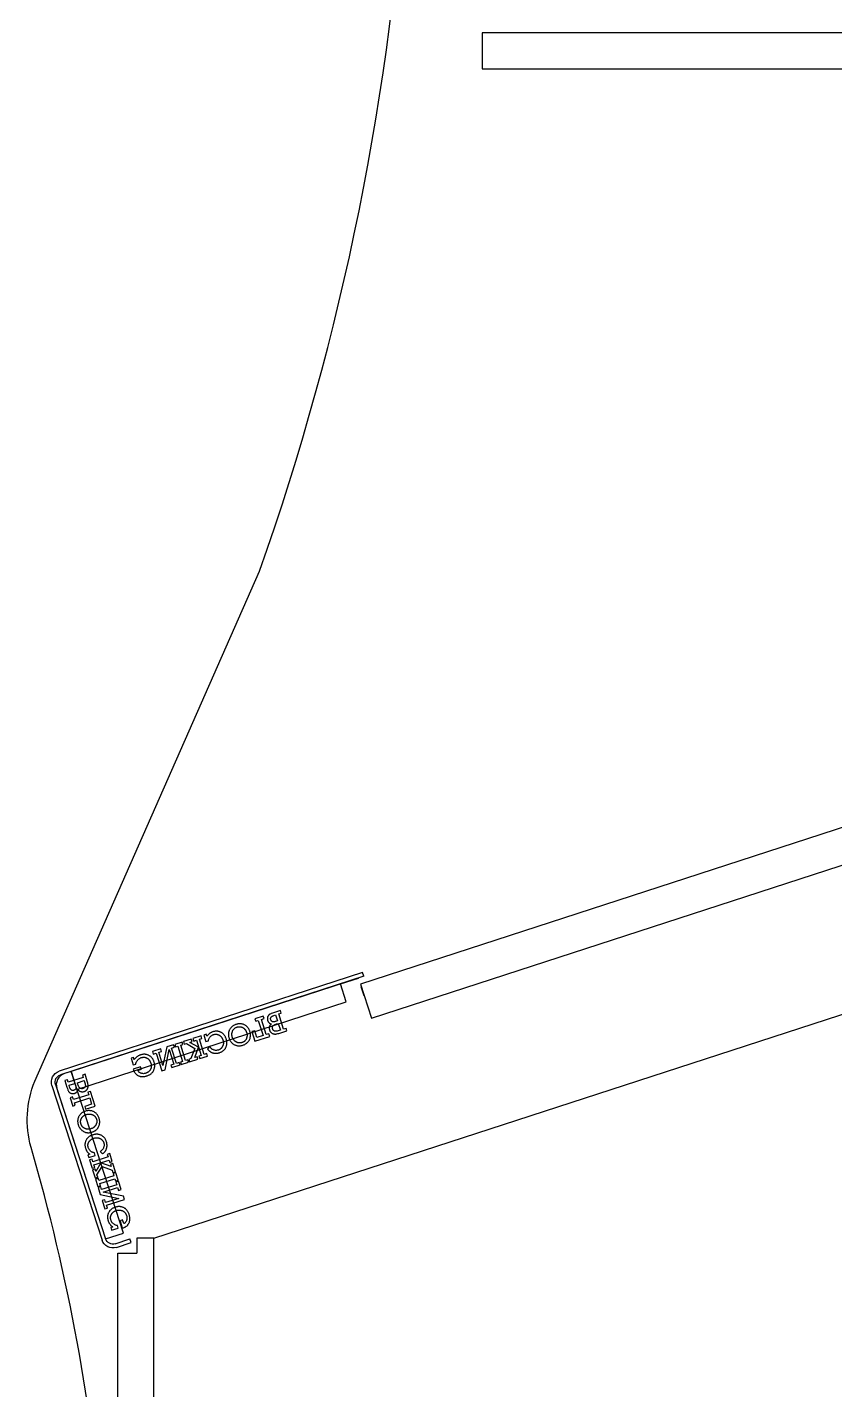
# Model space of a CAD drawing. Extents: x 1 to 138, y 1 to 97.
# Drawn here: x 1.7 to 18.55, y 31.7 to 60.1 of the extents above; entities that cross this region are included whole.
import ezdxf

# ---------------------------------------------------------------- set-up
doc = ezdxf.new("R2010")
doc.units = 0
for name, color, linetype in [('_AIDE', 5, 'CONTINUOUS'), ('_XREF_-_SIDE_-_01', 1, 'CONTINUOUS'), ('PLAN', 18, 'CONTINUOUS')]:
    doc.layers.add(name, color=color, linetype=linetype)

msp = doc.modelspace()

# ---------------------------------------------------------------- linework, layer by layer
at = {"layer": '_AIDE'}
msp.add_lwpolyline([(4.34, 34.861), (31.289, 43.617), (26.404, 58.651)], dxfattribs=at)
at = {"layer": '_XREF_-_SIDE_-_01'}
for points in [[(1.78, 36.751, -0.166818), (1.859, 38.129), (6.545, 48.761, 0.071004), (9.617, 64), (9.617, 67.859, -0.369748), (10.516, 68.909, -0.10487), (34.342, 67.602, -0.3389), (34.779, 67.032), (34.779, 66.284), (34.779, 52.974), (34.779, 9.659), (34.779, 2.178), (33.904, 2.178), (4.34, 2.178), (3.434, 2.178), (3.277, 2.178), (3.277, 28.56, 0.05217)], [(2.616, 38.335), (2.48, 38.291, 0.414214), (2.319, 37.976), (3.337, 34.843), (3.712, 34.965)]]:
    msp.add_lwpolyline(points, format="xyb", close=True, dxfattribs=at)
for points in [[(28.675, 59.983), (11.192, 59.983), (11.192, 59.235), (28.675, 59.235)], [(30.145, 47.139), (8.651, 40.155), (8.883, 39.442), (30.377, 46.426)], [(2.616, 38.335), (2.738, 37.961), (8.356, 39.786), (8.234, 40.16), (8.608, 40.282)], [(8.73, 39.908), (8.668, 40.097)], [(6.688, 39.102), (6.587, 39.418), (6.641, 39.435), (6.624, 39.488), (6.452, 39.433), (6.469, 39.38), (6.521, 39.397), (6.621, 39.081), (6.492, 39.039), (6.447, 39.183), (6.387, 39.164), (6.45, 38.968), (6.759, 39.066), (6.742, 39.119)], [(7.047, 39.216), (6.946, 39.532), (6.998, 39.549), (6.981, 39.602), (6.841, 39.557), (6.814, 39.548), (6.791, 39.539), (6.781, 39.535), (6.772, 39.531), (6.763, 39.526), (6.756, 39.522), (6.75, 39.518), (6.744, 39.513), (6.738, 39.507), (6.733, 39.501), (6.728, 39.495), (6.724, 39.487), (6.72, 39.479), (6.716, 39.471), (6.714, 39.462), (6.711, 39.453), (6.71, 39.444), (6.71, 39.435), (6.71, 39.425), (6.711, 39.416), (6.713, 39.407), (6.716, 39.397), (6.718, 39.39), (6.721, 39.383), (6.724, 39.376), (6.728, 39.37), (6.732, 39.364), (6.736, 39.359), (6.741, 39.353), (6.746, 39.348), (6.751, 39.344), (6.757, 39.34), (6.762, 39.336), (6.769, 39.333), (6.775, 39.33), (6.782, 39.328), (6.789, 39.326), (6.796, 39.325), (6.788, 39.319), (6.781, 39.312), (6.775, 39.306), (6.77, 39.299), (6.765, 39.291), (6.761, 39.284), (6.757, 39.276), (6.754, 39.267), (6.752, 39.259), (6.751, 39.25), (6.75, 39.242), (6.75, 39.233), (6.75, 39.224), (6.752, 39.215), (6.753, 39.206), (6.756, 39.197), (6.759, 39.19), (6.762, 39.182), (6.765, 39.175), (6.769, 39.169), (6.773, 39.162), (6.778, 39.156), (6.783, 39.15), (6.788, 39.145), (6.794, 39.14), (6.8, 39.135), (6.806, 39.131), (6.812, 39.128), (6.818, 39.124), (6.825, 39.122), (6.831, 39.119), (6.838, 39.118), (6.845, 39.116), (6.852, 39.115), (6.859, 39.114), (6.866, 39.114), (6.873, 39.114), (6.881, 39.114), (6.888, 39.114), (6.895, 39.115), (6.911, 39.118), (6.929, 39.122), (6.95, 39.127), (6.972, 39.134), (7.116, 39.18), (7.099, 39.233)], [(6.922, 39.389), (6.882, 39.377), (6.871, 39.373), (6.861, 39.371), (6.851, 39.369), (6.842, 39.368), (6.834, 39.368), (6.826, 39.369), (6.82, 39.37), (6.813, 39.372), (6.808, 39.375), (6.803, 39.379), (6.798, 39.383), (6.794, 39.388), (6.79, 39.393), (6.786, 39.399), (6.783, 39.406), (6.78, 39.413), (6.778, 39.421), (6.777, 39.428), (6.777, 39.435), (6.777, 39.441), (6.778, 39.448), (6.78, 39.454), (6.783, 39.459), (6.786, 39.465), (6.791, 39.47), (6.796, 39.475), (6.802, 39.48), (6.808, 39.484), (6.816, 39.489), (6.824, 39.492), (6.833, 39.496), (6.843, 39.5), (6.883, 39.512)], [(6.345, 39.169), (6.342, 39.18), (6.337, 39.191), (6.333, 39.202), (6.328, 39.212), (6.322, 39.221), (6.316, 39.231), (6.31, 39.24), (6.304, 39.248), (6.297, 39.257), (6.289, 39.264), (6.281, 39.272), (6.273, 39.279), (6.265, 39.286), (6.256, 39.292), (6.246, 39.298), (6.236, 39.303), (6.226, 39.308), (6.216, 39.313), (6.206, 39.317), (6.195, 39.32), (6.185, 39.323), (6.174, 39.325), (6.163, 39.327), (6.152, 39.328), (6.141, 39.328), (6.13, 39.328), (6.119, 39.327), (6.107, 39.326), (6.096, 39.324), (6.084, 39.322), (6.072, 39.319), (6.06, 39.315), (6.048, 39.311), (6.037, 39.307), (6.026, 39.302), (6.015, 39.297), (6.005, 39.291), (5.995, 39.285), (5.986, 39.279), (5.977, 39.272), (5.968, 39.265), (5.96, 39.257), (5.953, 39.249), (5.946, 39.241), (5.939, 39.232), (5.933, 39.223), (5.927, 39.213), (5.921, 39.203), (5.916, 39.193), (5.912, 39.182), (5.908, 39.172), (5.905, 39.162), (5.902, 39.151), (5.9, 39.14), (5.899, 39.13), (5.898, 39.119), (5.897, 39.108), (5.897, 39.097), (5.898, 39.086), (5.899, 39.074), (5.901, 39.063), (5.903, 39.052), (5.906, 39.04), (5.91, 39.029), (5.914, 39.017), (5.918, 39.006), (5.923, 38.995), (5.928, 38.984), (5.934, 38.974), (5.94, 38.965), (5.946, 38.956), (5.953, 38.947), (5.96, 38.939), (5.968, 38.931), (5.976, 38.923), (5.984, 38.916), (5.993, 38.909), (6.002, 38.903), (6.012, 38.897), (6.022, 38.892), (6.032, 38.887), (6.043, 38.882), (6.053, 38.879), (6.064, 38.875), (6.074, 38.873), (6.085, 38.871), (6.096, 38.869), (6.107, 38.868), (6.119, 38.868), (6.13, 38.868), (6.141, 38.869), (6.153, 38.87), (6.164, 38.872), (6.176, 38.874), (6.188, 38.877), (6.2, 38.881), (6.215, 38.886), (6.229, 38.892), (6.243, 38.899), (6.256, 38.907), (6.269, 38.915), (6.281, 38.925), (6.292, 38.935), (6.303, 38.946), (6.313, 38.957), (6.322, 38.97), (6.33, 38.982), (6.337, 38.995), (6.343, 39.009), (6.348, 39.023), (6.352, 39.037), (6.354, 39.052), (6.356, 39.067), (6.357, 39.082), (6.357, 39.097), (6.357, 39.111), (6.355, 39.126), (6.353, 39.14), (6.35, 39.155)], [(6.276, 39.146), (6.279, 39.138), (6.281, 39.129), (6.283, 39.121), (6.284, 39.112), (6.285, 39.104), (6.286, 39.096), (6.286, 39.087), (6.286, 39.079), (6.286, 39.071), (6.285, 39.063), (6.284, 39.055), (6.282, 39.048), (6.281, 39.04), (6.278, 39.032), (6.276, 39.025), (6.273, 39.017), (6.269, 39.01), (6.266, 39.003), (6.262, 38.996), (6.257, 38.989), (6.253, 38.983), (6.248, 38.978), (6.242, 38.972), (6.237, 38.967), (6.231, 38.962), (6.225, 38.957), (6.218, 38.953), (6.211, 38.949), (6.204, 38.945), (6.197, 38.942), (6.189, 38.939), (6.181, 38.936), (6.173, 38.934), (6.165, 38.932), (6.157, 38.93), (6.149, 38.929), (6.141, 38.928), (6.133, 38.928), (6.125, 38.928), (6.117, 38.929), (6.11, 38.93), (6.102, 38.932), (6.095, 38.934), (6.087, 38.936), (6.08, 38.939), (6.072, 38.942), (6.065, 38.946), (6.058, 38.95), (6.051, 38.954), (6.044, 38.959), (6.038, 38.964), (6.031, 38.969), (6.026, 38.975), (6.02, 38.98), (6.015, 38.986), (6.01, 38.992), (6.005, 38.999), (6, 39.006), (5.996, 39.012), (5.992, 39.02), (5.988, 39.027), (5.985, 39.035), (5.982, 39.043), (5.979, 39.051), (5.977, 39.059), (5.975, 39.068), (5.973, 39.076), (5.972, 39.084), (5.971, 39.092), (5.97, 39.101), (5.97, 39.109), (5.97, 39.117), (5.971, 39.125), (5.972, 39.132), (5.973, 39.14), (5.975, 39.148), (5.977, 39.156), (5.98, 39.163), (5.982, 39.171), (5.986, 39.179), (5.989, 39.186), (5.993, 39.193), (5.998, 39.2), (6.002, 39.206), (6.007, 39.212), (6.012, 39.218), (6.017, 39.224), (6.023, 39.229), (6.029, 39.234), (6.035, 39.238), (6.042, 39.243), (6.049, 39.247), (6.056, 39.25), (6.063, 39.254), (6.071, 39.257), (6.079, 39.259), (6.087, 39.262), (6.095, 39.264), (6.103, 39.265), (6.11, 39.266), (6.118, 39.267), (6.126, 39.267), (6.134, 39.267), (6.141, 39.267), (6.149, 39.266), (6.156, 39.264), (6.163, 39.263), (6.171, 39.26), (6.178, 39.258), (6.185, 39.255), (6.192, 39.251), (6.199, 39.247), (6.206, 39.243), (6.212, 39.239), (6.218, 39.234), (6.224, 39.229), (6.23, 39.223), (6.236, 39.218), (6.241, 39.212), (6.246, 39.206), (6.251, 39.199), (6.255, 39.193), (6.259, 39.186), (6.263, 39.178), (6.267, 39.171), (6.27, 39.163), (6.273, 39.155)], [(6.983, 39.196), (6.959, 39.188), (6.937, 39.182), (6.918, 39.177), (6.902, 39.173), (6.889, 39.171), (6.883, 39.171), (6.878, 39.171), (6.872, 39.172), (6.867, 39.173), (6.862, 39.174), (6.856, 39.176), (6.851, 39.179), (6.846, 39.182), (6.842, 39.185), (6.837, 39.189), (6.833, 39.194), (6.83, 39.198), (6.826, 39.204), (6.823, 39.209), (6.821, 39.216), (6.818, 39.222), (6.817, 39.228), (6.815, 39.234), (6.815, 39.24), (6.814, 39.246), (6.815, 39.252), (6.815, 39.257), (6.817, 39.263), (6.818, 39.268), (6.82, 39.273), (6.823, 39.278), (6.826, 39.283), (6.829, 39.287), (6.832, 39.291), (6.836, 39.295), (6.841, 39.298), (6.845, 39.301), (6.856, 39.307), (6.869, 39.314), (6.884, 39.32), (6.902, 39.326), (6.938, 39.337)], [(5.005, 38.565), (4.904, 38.881), (4.949, 38.896), (4.932, 38.948), (4.778, 38.899), (4.795, 38.846), (4.84, 38.861), (4.941, 38.545), (4.896, 38.53), (4.912, 38.477), (5.067, 38.527), (5.05, 38.579)], [(5.274, 38.838), (5.092, 38.941), (5.14, 38.957), (5.123, 39.009), (4.958, 38.957), (4.975, 38.904), (5.02, 38.918), (5.196, 38.813), (5.117, 38.601), (5.072, 38.586), (5.089, 38.534), (5.26, 38.588), (5.243, 38.641), (5.198, 38.626)], [(5.394, 38.689), (5.293, 39.005), (5.346, 39.022), (5.329, 39.075), (5.158, 39.02), (5.175, 38.968), (5.229, 38.985), (5.33, 38.669), (5.282, 38.653), (5.299, 38.601), (5.463, 38.653), (5.447, 38.706)], [(5.505, 38.855), (5.459, 38.807), (5.465, 38.799), (5.47, 38.792), (5.476, 38.785), (5.482, 38.778), (5.488, 38.771), (5.494, 38.765), (5.501, 38.759), (5.507, 38.754), (5.514, 38.748), (5.521, 38.744), (5.529, 38.739), (5.536, 38.735), (5.544, 38.731), (5.552, 38.728), (5.56, 38.725), (5.569, 38.722), (5.578, 38.72), (5.586, 38.717), (5.595, 38.716), (5.604, 38.714), (5.612, 38.713), (5.621, 38.713), (5.63, 38.712), (5.639, 38.712), (5.648, 38.713), (5.656, 38.713), (5.665, 38.714), (5.674, 38.716), (5.683, 38.717), (5.692, 38.719), (5.701, 38.722), (5.711, 38.725), (5.722, 38.729), (5.734, 38.733), (5.744, 38.738), (5.755, 38.743), (5.765, 38.749), (5.774, 38.755), (5.783, 38.761), (5.792, 38.768), (5.8, 38.775), (5.808, 38.782), (5.815, 38.79), (5.822, 38.799), (5.828, 38.807), (5.834, 38.816), (5.839, 38.826), (5.844, 38.836), (5.849, 38.846), (5.853, 38.856), (5.856, 38.866), (5.859, 38.877), (5.862, 38.887), (5.864, 38.898), (5.865, 38.908), (5.866, 38.919), (5.866, 38.93), (5.866, 38.941), (5.865, 38.952), (5.864, 38.963), (5.862, 38.974), (5.86, 38.985), (5.857, 38.997), (5.853, 39.008), (5.849, 39.02), (5.845, 39.032), (5.84, 39.043), (5.835, 39.054), (5.829, 39.065), (5.823, 39.075), (5.817, 39.084), (5.81, 39.093), (5.803, 39.102), (5.796, 39.11), (5.788, 39.118), (5.78, 39.125), (5.772, 39.132), (5.763, 39.138), (5.754, 39.144), (5.744, 39.149), (5.734, 39.154), (5.725, 39.158), (5.715, 39.162), (5.705, 39.165), (5.694, 39.168), (5.684, 39.17), (5.674, 39.171), (5.663, 39.172), (5.652, 39.173), (5.641, 39.173), (5.63, 39.172), (5.619, 39.171), (5.608, 39.169), (5.597, 39.166), (5.585, 39.164), (5.573, 39.16), (5.563, 39.157), (5.553, 39.153), (5.544, 39.149), (5.535, 39.145), (5.526, 39.14), (5.517, 39.135), (5.509, 39.13), (5.501, 39.125), (5.493, 39.119), (5.486, 39.113), (5.479, 39.106), (5.472, 39.1), (5.466, 39.093), (5.46, 39.086), (5.454, 39.078), (5.449, 39.071), (5.436, 39.109), (5.382, 39.092), (5.425, 38.956), (5.48, 38.974), (5.481, 38.985), (5.484, 38.996), (5.487, 39.007), (5.491, 39.017), (5.496, 39.027), (5.502, 39.037), (5.508, 39.046), (5.515, 39.055), (5.523, 39.064), (5.531, 39.071), (5.54, 39.078), (5.549, 39.085), (5.558, 39.09), (5.568, 39.095), (5.578, 39.1), (5.588, 39.103), (5.596, 39.106), (5.603, 39.107), (5.611, 39.109), (5.619, 39.11), (5.626, 39.111), (5.634, 39.111), (5.641, 39.111), (5.649, 39.11), (5.656, 39.109), (5.663, 39.108), (5.671, 39.106), (5.678, 39.104), (5.685, 39.101), (5.692, 39.098), (5.699, 39.095), (5.706, 39.091), (5.713, 39.087), (5.719, 39.082), (5.725, 39.077), (5.731, 39.072), (5.737, 39.067), (5.742, 39.061), (5.748, 39.055), (5.753, 39.049), (5.757, 39.042), (5.762, 39.036), (5.766, 39.029), (5.77, 39.021), (5.774, 39.014), (5.777, 39.006), (5.78, 38.997), (5.783, 38.989), (5.786, 38.98), (5.788, 38.971), (5.79, 38.963), (5.791, 38.954), (5.792, 38.945), (5.793, 38.937), (5.793, 38.929), (5.793, 38.921), (5.792, 38.913), (5.791, 38.905), (5.79, 38.897), (5.788, 38.889), (5.786, 38.881), (5.783, 38.873), (5.78, 38.866), (5.777, 38.859), (5.773, 38.851), (5.769, 38.844), (5.765, 38.838), (5.76, 38.832), (5.756, 38.826), (5.751, 38.82), (5.746, 38.815), (5.74, 38.81), (5.735, 38.805), (5.729, 38.8), (5.723, 38.796), (5.716, 38.793), (5.71, 38.789), (5.703, 38.786), (5.696, 38.783), (5.688, 38.781), (5.676, 38.777), (5.664, 38.775), (5.652, 38.774), (5.639, 38.774), (5.627, 38.774), (5.614, 38.776), (5.602, 38.78), (5.59, 38.784), (5.577, 38.789), (5.565, 38.795), (5.554, 38.802), (5.543, 38.811), (5.533, 38.82), (5.523, 38.831), (5.514, 38.843)], [(4.066, 38.432), (3.913, 38.383), (3.917, 38.368), (3.921, 38.357), (3.925, 38.347), (3.929, 38.337), (3.934, 38.327), (3.939, 38.318), (3.945, 38.309), (3.951, 38.301), (3.957, 38.293), (3.964, 38.285), (3.971, 38.278), (3.978, 38.271), (3.986, 38.265), (3.994, 38.259), (4.003, 38.254), (4.011, 38.249), (4.021, 38.244), (4.03, 38.24), (4.04, 38.237), (4.05, 38.234), (4.06, 38.231), (4.07, 38.229), (4.08, 38.227), (4.09, 38.226), (4.101, 38.226), (4.112, 38.226), (4.123, 38.226), (4.134, 38.227), (4.145, 38.229), (4.156, 38.231), (4.168, 38.233), (4.18, 38.236), (4.191, 38.24), (4.205, 38.245), (4.219, 38.25), (4.231, 38.255), (4.244, 38.261), (4.255, 38.267), (4.266, 38.274), (4.276, 38.281), (4.286, 38.288), (4.295, 38.296), (4.303, 38.304), (4.311, 38.312), (4.318, 38.321), (4.325, 38.33), (4.331, 38.339), (4.336, 38.349), (4.341, 38.359), (4.345, 38.37), (4.349, 38.38), (4.352, 38.391), (4.355, 38.401), (4.357, 38.412), (4.359, 38.422), (4.36, 38.433), (4.36, 38.444), (4.361, 38.455), (4.36, 38.465), (4.36, 38.476), (4.358, 38.487), (4.356, 38.498), (4.354, 38.509), (4.351, 38.52), (4.348, 38.531), (4.344, 38.543), (4.34, 38.554), (4.335, 38.564), (4.33, 38.575), (4.325, 38.584), (4.319, 38.594), (4.313, 38.603), (4.307, 38.612), (4.3, 38.62), (4.292, 38.628), (4.285, 38.636), (4.277, 38.643), (4.269, 38.65), (4.26, 38.656), (4.251, 38.662), (4.241, 38.667), (4.232, 38.673), (4.222, 38.677), (4.212, 38.681), (4.202, 38.684), (4.191, 38.687), (4.181, 38.689), (4.17, 38.691), (4.159, 38.692), (4.148, 38.693), (4.137, 38.692), (4.126, 38.692), (4.114, 38.69), (4.102, 38.689), (4.091, 38.686), (4.078, 38.683), (4.066, 38.679), (4.055, 38.676), (4.045, 38.672), (4.035, 38.667), (4.025, 38.663), (4.016, 38.658), (4.007, 38.652), (3.998, 38.646), (3.989, 38.64), (3.981, 38.634), (3.974, 38.627), (3.967, 38.62), (3.96, 38.612), (3.953, 38.604), (3.947, 38.596), (3.941, 38.588), (3.935, 38.579), (3.92, 38.626), (3.867, 38.608), (3.911, 38.47), (3.965, 38.487), (3.966, 38.497), (3.968, 38.507), (3.971, 38.517), (3.975, 38.527), (3.98, 38.537), (3.985, 38.546), (3.992, 38.556), (3.999, 38.566), (4.007, 38.576), (4.015, 38.584), (4.024, 38.592), (4.034, 38.6), (4.044, 38.606), (4.055, 38.612), (4.066, 38.617), (4.078, 38.622), (4.087, 38.624), (4.095, 38.626), (4.104, 38.628), (4.112, 38.629), (4.12, 38.63), (4.128, 38.63), (4.136, 38.63), (4.144, 38.63), (4.152, 38.629), (4.159, 38.627), (4.167, 38.625), (4.174, 38.623), (4.181, 38.62), (4.188, 38.617), (4.196, 38.614), (4.202, 38.61), (4.209, 38.605), (4.216, 38.601), (4.222, 38.596), (4.228, 38.591), (4.233, 38.585), (4.239, 38.58), (4.244, 38.574), (4.249, 38.568), (4.253, 38.561), (4.258, 38.555), (4.262, 38.548), (4.266, 38.541), (4.269, 38.533), (4.273, 38.526), (4.276, 38.518), (4.278, 38.51), (4.281, 38.501), (4.283, 38.491), (4.285, 38.482), (4.287, 38.473), (4.288, 38.464), (4.289, 38.456), (4.289, 38.447), (4.289, 38.439), (4.288, 38.43), (4.287, 38.422), (4.285, 38.414), (4.283, 38.406), (4.281, 38.398), (4.278, 38.391), (4.275, 38.383), (4.271, 38.376), (4.267, 38.368), (4.263, 38.362), (4.258, 38.355), (4.253, 38.349), (4.248, 38.343), (4.243, 38.337), (4.237, 38.331), (4.231, 38.326), (4.225, 38.322), (4.219, 38.317), (4.212, 38.313), (4.205, 38.309), (4.198, 38.305), (4.191, 38.302), (4.183, 38.299), (4.175, 38.296), (4.163, 38.293), (4.15, 38.29), (4.138, 38.289), (4.125, 38.288), (4.113, 38.289), (4.101, 38.29), (4.089, 38.292), (4.076, 38.296), (4.065, 38.3), (4.054, 38.305), (4.044, 38.311), (4.039, 38.315), (4.035, 38.318), (4.031, 38.322), (4.027, 38.326), (4.023, 38.33), (4.019, 38.335), (4.013, 38.344), (4.007, 38.355), (4.083, 38.379)], [(4.812, 38.503), (4.711, 38.82), (4.772, 38.839), (4.755, 38.892), (4.611, 38.846), (4.53, 38.459), (4.443, 38.734), (4.502, 38.753), (4.486, 38.806), (4.312, 38.751), (4.329, 38.698), (4.391, 38.718), (4.51, 38.344), (4.576, 38.365), (4.663, 38.79), (4.76, 38.487), (4.7, 38.468), (4.716, 38.415), (4.889, 38.47), (4.872, 38.523)], [(2.871, 38.208), (2.554, 38.109), (2.538, 38.161), (2.485, 38.144), (2.529, 38.004), (2.538, 37.977), (2.546, 37.953), (2.551, 37.943), (2.555, 37.934), (2.559, 37.926), (2.563, 37.919), (2.567, 37.912), (2.572, 37.906), (2.578, 37.901), (2.584, 37.895), (2.59, 37.891), (2.598, 37.886), (2.606, 37.882), (2.614, 37.879), (2.623, 37.876), (2.632, 37.874), (2.641, 37.872), (2.65, 37.872), (2.66, 37.872), (2.669, 37.873), (2.678, 37.875), (2.688, 37.877), (2.695, 37.88), (2.702, 37.883), (2.709, 37.886), (2.715, 37.889), (2.721, 37.893), (2.726, 37.898), (2.732, 37.902), (2.737, 37.907), (2.742, 37.912), (2.746, 37.918), (2.749, 37.924), (2.753, 37.93), (2.755, 37.936), (2.758, 37.943), (2.759, 37.95), (2.761, 37.957), (2.767, 37.95), (2.773, 37.943), (2.78, 37.936), (2.787, 37.931), (2.794, 37.926), (2.801, 37.922), (2.809, 37.918), (2.818, 37.915), (2.826, 37.913), (2.835, 37.912), (2.844, 37.911), (2.852, 37.911), (2.861, 37.911), (2.87, 37.912), (2.879, 37.914), (2.888, 37.916), (2.896, 37.919), (2.903, 37.922), (2.91, 37.926), (2.917, 37.929), (2.923, 37.933), (2.929, 37.938), (2.935, 37.943), (2.94, 37.948), (2.945, 37.954), (2.95, 37.96), (2.954, 37.966), (2.958, 37.972), (2.961, 37.978), (2.964, 37.985), (2.966, 37.991), (2.968, 37.998), (2.97, 38.005), (2.971, 38.012), (2.972, 38.019), (2.972, 38.026), (2.972, 38.033), (2.972, 38.041), (2.972, 38.048), (2.971, 38.055), (2.968, 38.071), (2.964, 38.089), (2.959, 38.11), (2.952, 38.133), (2.907, 38.276), (2.854, 38.26)], [(2.697, 38.083), (2.709, 38.044), (2.712, 38.033), (2.715, 38.022), (2.716, 38.013), (2.717, 38.004), (2.717, 37.996), (2.717, 37.988), (2.715, 37.981), (2.713, 37.975), (2.71, 37.969), (2.707, 37.964), (2.703, 37.96), (2.698, 37.955), (2.692, 37.951), (2.686, 37.948), (2.679, 37.945), (2.672, 37.942), (2.665, 37.94), (2.657, 37.939), (2.651, 37.939), (2.644, 37.939), (2.638, 37.94), (2.632, 37.942), (2.626, 37.945), (2.62, 37.949), (2.615, 37.953), (2.61, 37.958), (2.606, 37.964), (2.601, 37.971), (2.597, 37.978), (2.593, 37.986), (2.59, 37.995), (2.586, 38.005), (2.574, 38.045)], [(2.891, 38.144), (2.898, 38.12), (2.905, 38.098), (2.91, 38.079), (2.913, 38.063), (2.915, 38.05), (2.915, 38.044), (2.915, 38.038), (2.914, 38.033), (2.913, 38.027), (2.912, 38.022), (2.91, 38.017), (2.907, 38.012), (2.904, 38.007), (2.9, 38.002), (2.896, 37.998), (2.892, 37.994), (2.887, 37.99), (2.882, 37.987), (2.876, 37.984), (2.87, 37.981), (2.863, 37.979), (2.857, 37.977), (2.851, 37.976), (2.845, 37.975), (2.839, 37.975), (2.834, 37.976), (2.828, 37.976), (2.823, 37.978), (2.818, 37.979), (2.812, 37.981), (2.808, 37.984), (2.803, 37.987), (2.799, 37.99), (2.795, 37.994), (2.791, 37.997), (2.788, 38.002), (2.784, 38.006), (2.778, 38.017), (2.772, 38.03), (2.766, 38.046), (2.76, 38.063), (2.749, 38.1)], [(2.983, 37.847), (2.666, 37.749), (2.649, 37.803), (2.596, 37.787), (2.65, 37.614), (2.703, 37.63), (2.687, 37.682), (3.004, 37.781), (3.044, 37.652), (2.901, 37.607), (2.919, 37.547), (3.116, 37.609), (3.019, 37.919), (2.966, 37.902)], [(2.914, 37.506), (2.903, 37.502), (2.892, 37.498), (2.881, 37.493), (2.871, 37.488), (2.861, 37.483), (2.852, 37.477), (2.843, 37.471), (2.834, 37.464), (2.826, 37.457), (2.818, 37.45), (2.81, 37.442), (2.803, 37.434), (2.797, 37.426), (2.79, 37.417), (2.784, 37.407), (2.779, 37.398), (2.774, 37.388), (2.769, 37.377), (2.765, 37.367), (2.762, 37.357), (2.759, 37.346), (2.757, 37.336), (2.755, 37.325), (2.754, 37.314), (2.753, 37.303), (2.753, 37.292), (2.754, 37.28), (2.755, 37.269), (2.757, 37.257), (2.759, 37.245), (2.762, 37.234), (2.766, 37.222), (2.77, 37.21), (2.774, 37.198), (2.779, 37.187), (2.784, 37.176), (2.79, 37.166), (2.796, 37.156), (2.802, 37.147), (2.809, 37.138), (2.816, 37.129), (2.823, 37.121), (2.831, 37.114), (2.84, 37.106), (2.849, 37.1), (2.858, 37.093), (2.867, 37.087), (2.877, 37.082), (2.887, 37.077), (2.898, 37.073), (2.908, 37.069), (2.918, 37.065), (2.929, 37.063), (2.94, 37.06), (2.95, 37.059), (2.961, 37.058), (2.972, 37.057), (2.983, 37.057), (2.994, 37.058), (3.006, 37.059), (3.017, 37.061), (3.028, 37.063), (3.04, 37.066), (3.052, 37.069), (3.063, 37.073), (3.074, 37.077), (3.085, 37.082), (3.096, 37.087), (3.106, 37.093), (3.115, 37.099), (3.125, 37.105), (3.133, 37.112), (3.142, 37.119), (3.15, 37.127), (3.157, 37.135), (3.164, 37.143), (3.171, 37.152), (3.178, 37.161), (3.183, 37.17), (3.189, 37.18), (3.194, 37.191), (3.198, 37.201), (3.202, 37.212), (3.206, 37.222), (3.208, 37.233), (3.21, 37.244), (3.212, 37.255), (3.213, 37.266), (3.214, 37.277), (3.214, 37.288), (3.213, 37.3), (3.212, 37.311), (3.21, 37.323), (3.208, 37.335), (3.205, 37.347), (3.201, 37.359), (3.196, 37.374), (3.19, 37.388), (3.183, 37.402), (3.175, 37.415), (3.167, 37.428), (3.158, 37.44), (3.148, 37.451), (3.137, 37.462), (3.125, 37.472), (3.113, 37.481), (3.1, 37.489), (3.087, 37.496), (3.074, 37.502), (3.06, 37.507), (3.046, 37.511), (3.031, 37.514), (3.016, 37.516), (3.001, 37.517), (2.986, 37.517), (2.971, 37.517), (2.957, 37.515), (2.942, 37.513), (2.928, 37.51)], [(2.936, 37.436), (2.945, 37.439), (2.953, 37.441), (2.962, 37.443), (2.97, 37.444), (2.978, 37.445), (2.987, 37.446), (2.995, 37.446), (3.003, 37.446), (3.011, 37.446), (3.019, 37.445), (3.027, 37.444), (3.035, 37.442), (3.042, 37.44), (3.05, 37.438), (3.058, 37.435), (3.065, 37.432), (3.073, 37.429), (3.08, 37.425), (3.086, 37.421), (3.093, 37.417), (3.099, 37.412), (3.105, 37.407), (3.11, 37.402), (3.115, 37.396), (3.12, 37.39), (3.125, 37.384), (3.129, 37.377), (3.133, 37.37), (3.137, 37.363), (3.14, 37.356), (3.143, 37.348), (3.146, 37.34), (3.148, 37.332), (3.15, 37.324), (3.151, 37.316), (3.152, 37.308), (3.153, 37.3), (3.153, 37.292), (3.153, 37.284), (3.152, 37.276), (3.151, 37.269), (3.15, 37.261), (3.148, 37.254), (3.145, 37.246), (3.142, 37.239), (3.139, 37.231), (3.135, 37.224), (3.131, 37.217), (3.127, 37.21), (3.122, 37.203), (3.117, 37.197), (3.112, 37.191), (3.106, 37.185), (3.101, 37.179), (3.095, 37.174), (3.088, 37.169), (3.082, 37.164), (3.075, 37.16), (3.068, 37.155), (3.061, 37.152), (3.053, 37.148), (3.046, 37.145), (3.038, 37.142), (3.029, 37.139), (3.021, 37.136), (3.013, 37.134), (3.004, 37.133), (2.996, 37.131), (2.988, 37.131), (2.98, 37.13), (2.972, 37.13), (2.964, 37.13), (2.956, 37.131), (2.948, 37.132), (2.94, 37.133), (2.932, 37.135), (2.925, 37.137), (2.917, 37.14), (2.909, 37.143), (2.902, 37.146), (2.895, 37.15), (2.888, 37.154), (2.881, 37.158), (2.874, 37.163), (2.868, 37.168), (2.862, 37.173), (2.857, 37.178), (2.852, 37.184), (2.847, 37.19), (2.842, 37.196), (2.838, 37.203), (2.834, 37.209), (2.831, 37.217), (2.827, 37.224), (2.824, 37.232), (2.822, 37.24), (2.819, 37.248), (2.817, 37.256), (2.816, 37.264), (2.815, 37.271), (2.814, 37.279), (2.814, 37.287), (2.814, 37.294), (2.815, 37.302), (2.816, 37.309), (2.817, 37.317), (2.819, 37.324), (2.821, 37.331), (2.824, 37.339), (2.827, 37.346), (2.831, 37.353), (2.834, 37.36), (2.839, 37.366), (2.843, 37.373), (2.848, 37.379), (2.853, 37.385), (2.859, 37.391), (2.864, 37.396), (2.87, 37.402), (2.876, 37.407), (2.883, 37.411), (2.89, 37.416), (2.897, 37.42), (2.904, 37.424), (2.911, 37.427), (2.919, 37.43), (2.927, 37.434)], [(3.222, 36.663), (3.27, 36.618), (3.278, 36.623), (3.286, 36.628), (3.293, 36.634), (3.3, 36.64), (3.306, 36.646), (3.313, 36.652), (3.318, 36.658), (3.324, 36.665), (3.329, 36.672), (3.334, 36.679), (3.339, 36.687), (3.343, 36.694), (3.347, 36.702), (3.35, 36.71), (3.353, 36.718), (3.356, 36.727), (3.358, 36.735), (3.361, 36.744), (3.362, 36.752), (3.364, 36.761), (3.365, 36.77), (3.366, 36.779), (3.366, 36.787), (3.366, 36.796), (3.366, 36.805), (3.365, 36.814), (3.364, 36.823), (3.363, 36.832), (3.361, 36.841), (3.359, 36.85), (3.357, 36.859), (3.354, 36.868), (3.35, 36.88), (3.346, 36.891), (3.341, 36.902), (3.336, 36.913), (3.331, 36.923), (3.325, 36.932), (3.318, 36.941), (3.312, 36.95), (3.305, 36.958), (3.297, 36.966), (3.289, 36.973), (3.281, 36.98), (3.272, 36.986), (3.263, 36.992), (3.254, 36.998), (3.244, 37.003), (3.234, 37.007), (3.224, 37.011), (3.213, 37.015), (3.203, 37.018), (3.193, 37.02), (3.182, 37.022), (3.171, 37.024), (3.161, 37.025), (3.15, 37.025), (3.139, 37.025), (3.128, 37.024), (3.117, 37.023), (3.106, 37.021), (3.095, 37.019), (3.083, 37.016), (3.072, 37.013), (3.059, 37.009), (3.048, 37.004), (3.036, 36.999), (3.025, 36.994), (3.015, 36.989), (3.005, 36.983), (2.995, 36.977), (2.986, 36.97), (2.977, 36.963), (2.969, 36.956), (2.962, 36.948), (2.954, 36.94), (2.948, 36.932), (2.941, 36.923), (2.935, 36.914), (2.93, 36.904), (2.925, 36.895), (2.921, 36.885), (2.917, 36.875), (2.914, 36.865), (2.911, 36.855), (2.909, 36.844), (2.907, 36.834), (2.906, 36.823), (2.906, 36.813), (2.906, 36.802), (2.906, 36.791), (2.908, 36.78), (2.909, 36.768), (2.912, 36.757), (2.915, 36.745), (2.918, 36.734), (2.921, 36.723), (2.925, 36.714), (2.929, 36.704), (2.933, 36.695), (2.938, 36.686), (2.943, 36.677), (2.948, 36.669), (2.953, 36.661), (2.959, 36.653), (2.965, 36.646), (2.971, 36.639), (2.978, 36.632), (2.984, 36.626), (2.992, 36.62), (2.999, 36.614), (3.007, 36.608), (2.968, 36.596), (2.985, 36.542), (3.121, 36.584), (3.104, 36.639), (3.092, 36.64), (3.081, 36.643), (3.07, 36.646), (3.06, 36.65), (3.05, 36.655), (3.04, 36.661), (3.031, 36.668), (3.022, 36.675), (3.014, 36.683), (3.007, 36.691), (3, 36.7), (2.993, 36.709), (2.988, 36.718), (2.983, 36.728), (2.978, 36.737), (2.975, 36.748), (2.973, 36.756), (2.971, 36.763), (2.969, 36.771), (2.968, 36.779), (2.968, 36.786), (2.967, 36.794), (2.968, 36.801), (2.968, 36.809), (2.969, 36.816), (2.971, 36.823), (2.973, 36.831), (2.975, 36.838), (2.978, 36.845), (2.981, 36.852), (2.984, 36.859), (2.988, 36.866), (2.992, 36.872), (2.997, 36.879), (3.002, 36.885), (3.007, 36.891), (3.012, 36.897), (3.018, 36.902), (3.024, 36.907), (3.03, 36.912), (3.037, 36.917), (3.043, 36.921), (3.051, 36.925), (3.058, 36.929), (3.066, 36.933), (3.074, 36.936), (3.082, 36.939), (3.09, 36.942), (3.099, 36.945), (3.108, 36.947), (3.117, 36.949), (3.125, 36.95), (3.134, 36.951), (3.142, 36.952), (3.151, 36.952), (3.159, 36.952), (3.167, 36.951), (3.175, 36.95), (3.183, 36.948), (3.19, 36.947), (3.198, 36.944), (3.206, 36.942), (3.213, 36.939), (3.221, 36.935), (3.228, 36.931), (3.235, 36.927), (3.241, 36.923), (3.248, 36.919), (3.254, 36.914), (3.259, 36.909), (3.264, 36.904), (3.269, 36.898), (3.274, 36.893), (3.278, 36.887), (3.283, 36.881), (3.286, 36.874), (3.29, 36.868), (3.293, 36.861), (3.296, 36.854), (3.298, 36.846), (3.301, 36.834), (3.304, 36.822), (3.305, 36.81), (3.305, 36.797), (3.304, 36.785), (3.302, 36.772), (3.299, 36.76), (3.294, 36.748), (3.289, 36.735), (3.283, 36.724), (3.275, 36.712), (3.267, 36.701), (3.257, 36.691), (3.247, 36.681), (3.235, 36.672)], [(3.388, 36.551), (3.071, 36.452), (3.055, 36.505), (3.002, 36.489), (3.055, 36.318), (3.108, 36.334), (3.091, 36.389), (3.408, 36.488), (3.423, 36.439), (3.476, 36.455), (3.424, 36.621), (3.371, 36.604)], [(3.238, 36.432), (3.134, 36.251), (3.119, 36.299), (3.066, 36.283), (3.118, 36.117), (3.171, 36.134), (3.156, 36.179), (3.262, 36.355), (3.474, 36.274), (3.489, 36.229), (3.541, 36.245), (3.488, 36.417), (3.435, 36.4), (3.449, 36.355)], [(3.51, 36.161), (3.193, 36.062), (3.179, 36.108), (3.126, 36.091), (3.174, 35.937), (3.227, 35.953), (3.213, 35.999), (3.53, 36.098), (3.544, 36.052), (3.597, 36.069), (3.548, 36.223), (3.495, 36.207)], [(3.57, 35.968), (3.253, 35.87), (3.234, 35.93), (3.181, 35.913), (3.226, 35.769), (3.613, 35.686), (3.337, 35.6), (3.318, 35.66), (3.266, 35.644), (3.32, 35.47), (3.373, 35.487), (3.353, 35.549), (3.727, 35.666), (3.707, 35.731), (3.283, 35.821), (3.586, 35.916), (3.605, 35.856), (3.658, 35.872), (3.604, 36.045), (3.551, 36.029)], [(3.637, 35.222), (3.685, 35.068), (3.7, 35.073), (3.711, 35.076), (3.721, 35.08), (3.731, 35.085), (3.741, 35.089), (3.75, 35.095), (3.759, 35.1), (3.767, 35.106), (3.775, 35.112), (3.783, 35.119), (3.79, 35.126), (3.797, 35.133), (3.803, 35.141), (3.809, 35.149), (3.814, 35.157), (3.819, 35.166), (3.824, 35.175), (3.828, 35.185), (3.832, 35.195), (3.835, 35.204), (3.838, 35.214), (3.84, 35.224), (3.841, 35.235), (3.842, 35.245), (3.843, 35.256), (3.843, 35.266), (3.843, 35.277), (3.842, 35.288), (3.84, 35.3), (3.838, 35.311), (3.836, 35.323), (3.833, 35.334), (3.829, 35.346), (3.825, 35.36), (3.82, 35.374), (3.814, 35.386), (3.809, 35.398), (3.803, 35.41), (3.796, 35.421), (3.789, 35.431), (3.782, 35.441), (3.774, 35.45), (3.766, 35.459), (3.758, 35.466), (3.749, 35.474), (3.74, 35.48), (3.731, 35.486), (3.721, 35.492), (3.711, 35.497), (3.701, 35.501), (3.69, 35.504), (3.68, 35.508), (3.669, 35.51), (3.659, 35.513), (3.648, 35.514), (3.637, 35.516), (3.627, 35.516), (3.616, 35.517), (3.605, 35.516), (3.594, 35.516), (3.583, 35.514), (3.572, 35.513), (3.561, 35.511), (3.55, 35.508), (3.539, 35.505), (3.528, 35.501), (3.517, 35.497), (3.506, 35.492), (3.496, 35.487), (3.486, 35.482), (3.476, 35.476), (3.467, 35.47), (3.458, 35.464), (3.45, 35.457), (3.442, 35.45), (3.435, 35.442), (3.427, 35.434), (3.42, 35.426), (3.414, 35.417), (3.408, 35.408), (3.402, 35.399), (3.397, 35.389), (3.393, 35.379), (3.389, 35.369), (3.385, 35.359), (3.382, 35.349), (3.38, 35.338), (3.378, 35.328), (3.377, 35.317), (3.377, 35.306), (3.377, 35.294), (3.377, 35.283), (3.379, 35.272), (3.38, 35.26), (3.383, 35.248), (3.386, 35.236), (3.389, 35.224), (3.393, 35.213), (3.397, 35.202), (3.401, 35.192), (3.406, 35.182), (3.411, 35.173), (3.416, 35.164), (3.422, 35.155), (3.428, 35.147), (3.435, 35.139), (3.441, 35.131), (3.448, 35.124), (3.456, 35.117), (3.464, 35.11), (3.472, 35.104), (3.481, 35.098), (3.489, 35.092), (3.442, 35.078), (3.459, 35.024), (3.598, 35.067), (3.581, 35.121), (3.571, 35.122), (3.561, 35.125), (3.551, 35.128), (3.542, 35.132), (3.532, 35.136), (3.522, 35.142), (3.512, 35.148), (3.502, 35.155), (3.493, 35.163), (3.484, 35.172), (3.476, 35.181), (3.469, 35.191), (3.462, 35.201), (3.457, 35.212), (3.452, 35.223), (3.447, 35.235), (3.445, 35.244), (3.443, 35.253), (3.441, 35.261), (3.44, 35.269), (3.439, 35.277), (3.439, 35.285), (3.439, 35.293), (3.44, 35.301), (3.441, 35.309), (3.442, 35.316), (3.444, 35.324), (3.446, 35.331), (3.449, 35.338), (3.452, 35.346), (3.456, 35.353), (3.46, 35.359), (3.464, 35.366), (3.469, 35.373), (3.474, 35.379), (3.479, 35.385), (3.484, 35.39), (3.49, 35.396), (3.496, 35.401), (3.502, 35.406), (3.509, 35.41), (3.515, 35.414), (3.522, 35.419), (3.529, 35.422), (3.537, 35.426), (3.544, 35.429), (3.552, 35.432), (3.56, 35.435), (3.57, 35.437), (3.579, 35.44), (3.588, 35.442), (3.597, 35.443), (3.606, 35.444), (3.614, 35.445), (3.623, 35.445), (3.632, 35.444), (3.64, 35.444), (3.648, 35.443), (3.656, 35.441), (3.664, 35.439), (3.672, 35.436), (3.679, 35.434), (3.687, 35.43), (3.694, 35.426), (3.702, 35.422), (3.708, 35.418), (3.715, 35.413), (3.721, 35.408), (3.727, 35.403), (3.733, 35.398), (3.738, 35.392), (3.743, 35.386), (3.748, 35.38), (3.753, 35.374), (3.757, 35.367), (3.761, 35.36), (3.764, 35.353), (3.768, 35.346), (3.77, 35.338), (3.773, 35.33), (3.777, 35.318), (3.779, 35.305), (3.78, 35.293), (3.781, 35.28), (3.78, 35.268), (3.779, 35.256), (3.777, 35.244), (3.773, 35.232), (3.769, 35.22), (3.763, 35.209), (3.757, 35.199), (3.754, 35.195), (3.75, 35.19), (3.747, 35.186), (3.743, 35.182), (3.738, 35.178), (3.734, 35.175), (3.724, 35.168), (3.714, 35.162), (3.69, 35.239)]]:
    msp.add_lwpolyline(points, close=True, dxfattribs=at)
at = {"layer": 'PLAN'}
for points in [[(8.696, 40.394), (2.367, 38.337)], [(8.721, 40.319), (8.696, 40.394)], [(8.721, 40.319), (2.392, 38.262)], [(2.291, 38.064), (3.337, 34.843)], [(2.216, 38.039), (3.262, 34.819)], [(3.535, 34.742), (3.844, 34.842)], [(3.56, 34.667), (3.869, 34.767)], [(3.869, 34.767), (3.844, 34.842)], [(4.34, 34.861), (3.986, 34.861), (3.986, 34.546)], [(4.34, 31.12), (4.34, 34.861)], [(3.592, 31.12), (3.592, 34.546)], [(3.592, 34.546), (3.986, 34.546)]]:
    msp.add_lwpolyline(points, dxfattribs=at)
for points in [[(2.216, 38.039, -0.414214), (2.367, 38.337)], [(2.291, 38.064, -0.414214), (2.392, 38.262)], [(3.56, 34.667, -0.414214), (3.262, 34.819)], [(3.535, 34.742, -0.414214), (3.337, 34.843)]]:
    msp.add_lwpolyline(points, format="xyb", dxfattribs=at)

doc.saveas('drawing.dxf')
